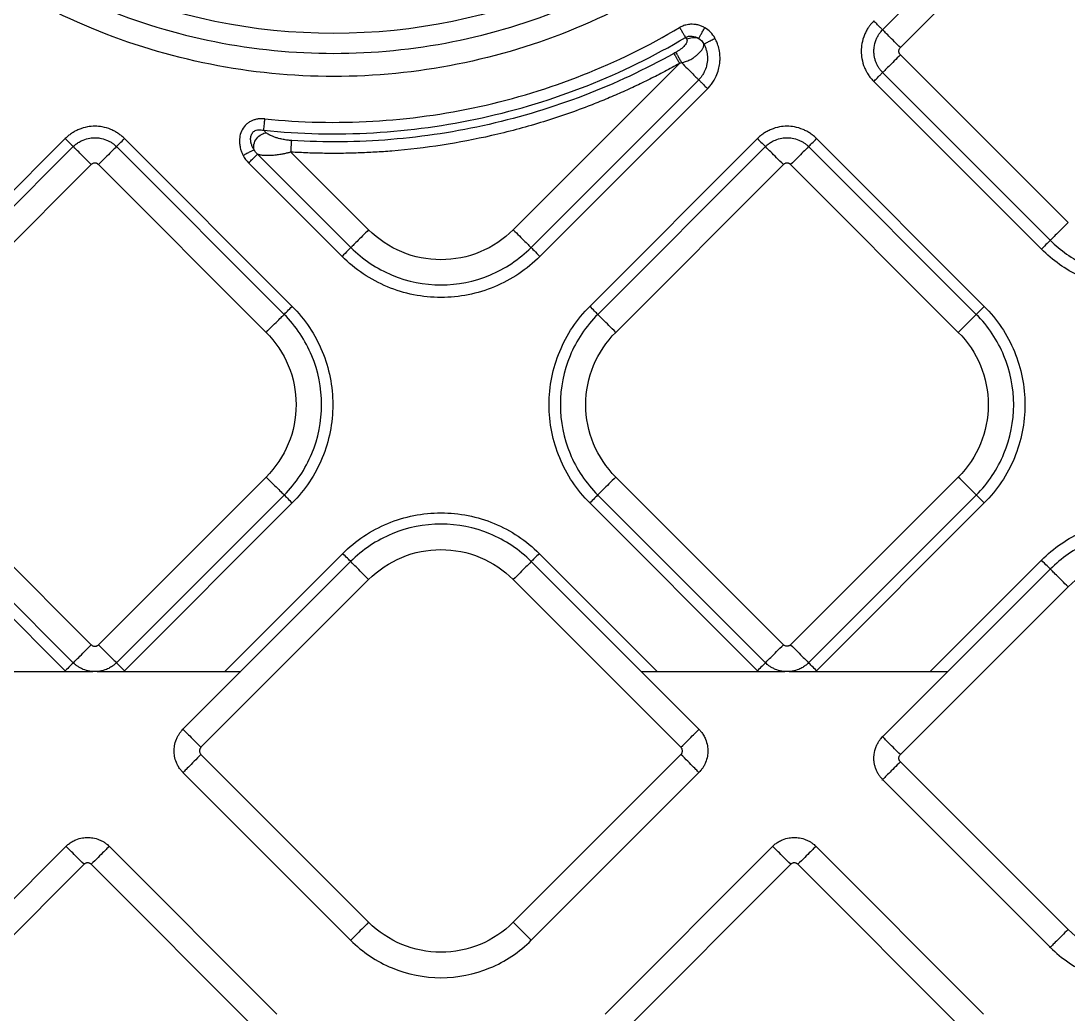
# Model space of a CAD drawing. Extents: x 525 to 609, y 649 to 778.
# Drawn here: x 570.957 to 575.071, y 695.347 to 699.248 of the extents above; entities that cross this region are included whole.
import ezdxf

# ---------------------------------------------------------------- set-up
doc = ezdxf.new("R2010")
doc.units = 0
doc.header["$MEASUREMENT"] = 0
doc.layers.add('1', color=4, linetype='Continuous')

# ---------------------------------------------------------------- blocks, each defined once
blk = doc.blocks.new('JETSETTER')
at = {"layer": '1', "color": 3, "linetype": 'Continuous', "lineweight": 25}
for p, q in [((49.8741, 30.7473), (49.2153, 30.0885)), ((49.285, 30.0187), (49.9438, 30.6776)), ((48.4172, 29.9564), (47.7639, 29.3031)), ((49.9438, 29.3316), (49.285, 29.9905)), ((49.2153, 29.9207), (49.8741, 29.2619)), ((47.8337, 29.2334), (48.4925, 29.8922)), ((49.1804, 29.8859), (49.8393, 29.227)), ((47.8685, 29.1985), (48.5274, 29.8574)), ((46.0039, 29.6612), (45.3452, 29.0024)), ((46.0353, 29.63), (45.3765, 28.9711)), ((46.8638, 28.9711), (46.205, 29.63)), ((46.8951, 29.0024), (46.2364, 29.6612)), ((48.7234, 29.6611), (48.0647, 29.0024)), ((48.7548, 29.6299), (48.096, 28.9711)), ((49.5833, 28.9711), (48.9245, 29.6299)), ((49.6146, 29.0024), (48.9559, 29.6611)), ((46.7591, 29.6004), (47.1261, 29.2334)), ((47.1958, 29.3031), (46.8907, 29.6082)), ((45.4472, 28.9004), (46.106, 29.5593)), ((46.1343, 29.5593), (46.7931, 28.9004)), ((46.7242, 29.5655), (47.0912, 29.1985)), ((48.1667, 28.9004), (48.8255, 29.5592)), ((48.8538, 29.5592), (49.5126, 28.9004)), ((46.106, 27.6735), (45.4472, 28.3323)), ((46.7931, 28.3323), (46.1343, 27.6735)), ((48.8255, 27.6734), (48.1667, 28.3323)), ((49.5126, 28.3323), (48.8538, 27.6734)), ((45.3452, 28.2303), (46.0039, 27.5716)), ((45.3765, 28.2616), (46.0353, 27.6028)), ((46.205, 27.6028), (46.8638, 28.2616)), ((46.2364, 27.5716), (46.8951, 28.2303)), ((48.0647, 28.2303), (48.7234, 27.5715)), ((48.096, 28.2616), (48.7548, 27.6027)), ((48.9245, 27.6027), (49.5833, 28.2616)), ((48.9559, 27.5715), (49.6146, 28.2303)), ((47.0938, 28.0316), (46.6309, 27.5687)), ((48.3289, 27.5687), (47.866, 28.0316)), ((47.1251, 28.0003), (46.4663, 27.3414)), ((48.4935, 27.3414), (47.8347, 28.0003)), ((49.8392, 28.0057), (49.4023, 27.5687)), ((49.8741, 27.9708), (49.2153, 27.312)), ((46.537, 27.2707), (47.1958, 27.9296)), ((47.764, 27.9296), (48.4228, 27.2707)), ((49.285, 27.2422), (49.9438, 27.9011)), ((45.4894, 27.5687), (46.1115, 27.5687)), ((46.1288, 27.5687), (46.6939, 27.5687)), ((48.2659, 27.5687), (48.8306, 27.5687)), ((48.8487, 27.5687), (49.4685, 27.5687)), ((49.2153, 27.312), (49.213, 27.3142)), ((47.1958, 26.5836), (46.537, 27.2425)), ((48.4228, 27.2425), (47.764, 26.5836)), ((49.9438, 26.5551), (49.285, 27.214)), ((46.4663, 27.1718), (47.1251, 26.5129)), ((47.8347, 26.5129), (48.4935, 27.1718)), ((49.213, 27.142), (49.2153, 27.1442)), ((49.2153, 27.1442), (49.8741, 26.4854)), ((46.0068, 26.8819), (45.348, 26.2231)), ((46.8353, 26.2231), (46.1765, 26.8819)), ((48.7833, 26.882), (48.1245, 26.2231)), ((49.6118, 26.2231), (48.953, 26.882)), ((45.4187, 26.1524), (46.0775, 26.8112)), ((46.1058, 26.8112), (46.7646, 26.1524)), ((48.1952, 26.1524), (48.854, 26.8113)), ((48.8823, 26.8113), (49.5411, 26.1524)), ((49.8719, 26.4832), (49.8741, 26.4854))]:
    blk.add_line(p, q, dxfattribs=at)
blk.add_circle((47.0588, 32.3917), 2.3173, dxfattribs=at)
for points, knots in [([(44.5726, 32.3917), (44.5726, 32.2289), (44.5886, 32.0662), (44.6521, 31.747), (44.6995, 31.5906), (44.8241, 31.2899), (44.9012, 31.1457), (45.082, 30.8751), (45.1857, 30.7487), (45.4158, 30.5186), (45.5422, 30.4148), (45.8128, 30.234), (45.957, 30.1569), (46.2577, 30.0324), (46.4142, 29.9849), (46.7334, 29.9214), (46.8961, 29.9054), (47.2215, 29.9054), (47.3842, 29.9214), (47.7034, 29.9849), (47.8599, 30.0324), (48.1606, 30.1569), (48.3048, 30.234), (48.5754, 30.4148), (48.7018, 30.5186), (48.9319, 30.7487), (49.0356, 30.8751), (49.2164, 31.1457), (49.2935, 31.2899), (49.4181, 31.5906), (49.4655, 31.747), (49.529, 32.0662), (49.545, 32.2289), (49.545, 32.5544), (49.529, 32.7171), (49.4655, 33.0363), (49.4181, 33.1928), (49.2935, 33.4934), (49.2164, 33.6376), (49.0356, 33.9082), (48.9319, 34.0346), (48.7018, 34.2648), (48.5754, 34.3685), (48.3048, 34.5493), (48.1606, 34.6264), (47.8599, 34.7509), (47.7034, 34.7984), (47.3842, 34.8619), (47.2215, 34.8779), (46.8961, 34.8779), (46.7334, 34.8619), (46.4142, 34.7984), (46.2577, 34.7509), (45.957, 34.6264), (45.8128, 34.5493), (45.5422, 34.3685), (45.4158, 34.2648), (45.1857, 34.0346), (45.082, 33.9082), (44.9012, 33.6376), (44.8241, 33.4934), (44.6995, 33.1928), (44.6521, 33.0363), (44.5886, 32.7171), (44.5726, 32.5544), (44.5726, 32.3917)], [0, 0, 0, 0, 0.03125, 0.03125, 0.0625, 0.0625, 0.09375, 0.09375, 0.125, 0.125, 0.15625, 0.15625, 0.1875, 0.1875, 0.21875, 0.21875, 0.25, 0.25, 0.28125, 0.28125, 0.3125, 0.3125, 0.34375, 0.34375, 0.375, 0.375, 0.40625, 0.40625, 0.4375, 0.4375, 0.46875, 0.46875, 0.5, 0.5, 0.53125, 0.53125, 0.5625, 0.5625, 0.59375, 0.59375, 0.625, 0.625, 0.65625, 0.65625, 0.6875, 0.6875, 0.71875, 0.71875, 0.75, 0.75, 0.78125, 0.78125, 0.8125, 0.8125, 0.84375, 0.84375, 0.875, 0.875, 0.90625, 0.90625, 0.9375, 0.9375, 0.96875, 0.96875, 1, 1, 1, 1]), ([(49.4544, 32.3917), (49.4544, 32.2349), (49.439, 32.0781), (49.3778, 31.7705), (49.3321, 31.6198), (49.2121, 31.33), (49.1378, 31.1911), (48.9636, 30.9304), (48.8636, 30.8086), (48.6419, 30.5868), (48.5201, 30.4869), (48.2594, 30.3127), (48.1204, 30.2384), (47.8307, 30.1184), (47.6799, 30.0727), (47.3724, 30.0115), (47.2156, 29.996), (46.902, 29.996), (46.7452, 30.0115), (46.4377, 30.0727), (46.2869, 30.1184), (45.9972, 30.2384), (45.8582, 30.3127), (45.5975, 30.4869), (45.4757, 30.5868), (45.254, 30.8086), (45.154, 30.9304), (44.9798, 31.1911), (44.9055, 31.33), (44.7855, 31.6198), (44.7398, 31.7705), (44.6786, 32.0781), (44.6632, 32.2349), (44.6632, 32.5484), (44.6786, 32.7052), (44.7398, 33.0128), (44.7855, 33.1636), (44.9055, 33.4533), (44.9798, 33.5922), (45.154, 33.853), (45.254, 33.9747), (45.4757, 34.1965), (45.5975, 34.2964), (45.8582, 34.4706), (45.9972, 34.5449), (46.2869, 34.6649), (46.4377, 34.7106), (46.7452, 34.7718), (46.902, 34.7873), (47.2156, 34.7873), (47.3724, 34.7718), (47.6799, 34.7106), (47.8307, 34.6649), (48.1204, 34.5449), (48.2594, 34.4706), (48.5201, 34.2964), (48.6419, 34.1965), (48.8636, 33.9747), (48.9636, 33.853), (49.1378, 33.5922), (49.2121, 33.4533), (49.3321, 33.1636), (49.3778, 33.0128), (49.439, 32.7052), (49.4544, 32.5484), (49.4544, 32.3917)], [0, 0, 0, 0, 0.03125, 0.03125, 0.0625, 0.0625, 0.09375, 0.09375, 0.125, 0.125, 0.15625, 0.15625, 0.1875, 0.1875, 0.21875, 0.21875, 0.25, 0.25, 0.28125, 0.28125, 0.3125, 0.3125, 0.34375, 0.34375, 0.375, 0.375, 0.40625, 0.40625, 0.4375, 0.4375, 0.46875, 0.46875, 0.5, 0.5, 0.53125, 0.53125, 0.5625, 0.5625, 0.59375, 0.59375, 0.625, 0.625, 0.65625, 0.65625, 0.6875, 0.6875, 0.71875, 0.71875, 0.75, 0.75, 0.78125, 0.78125, 0.8125, 0.8125, 0.84375, 0.84375, 0.875, 0.875, 0.90625, 0.90625, 0.9375, 0.9375, 0.96875, 0.96875, 1, 1, 1, 1]), ([(49.1804, 30.1233), (49.1786, 30.1214), (49.1751, 30.1178), (49.1703, 30.1123), (49.1662, 30.1072), (49.1627, 30.1024), (49.1574, 30.0948), (49.1509, 30.0839), (49.141, 30.0631), (49.1332, 30.0366), (49.1304, 30.0049), (49.1332, 29.973), (49.141, 29.9459), (49.1514, 29.9243), (49.1603, 29.9098), (49.1699, 29.897), (49.177, 29.8895), (49.1804, 29.8859)], [0, 0, 0, 0, 0.0301187, 0.0576138, 0.0825645, 0.1050318, 0.1250626, 0.1877264, 0.249903, 0.3863425, 0.4995697, 0.6102648, 0.7492652, 0.8180641, 0.8827174, 0.9433396, 1, 1, 1, 1]), ([(49.2153, 30.0885), (49.2147, 30.0891), (49.2134, 30.0904), (49.2093, 30.0944), (49.2065, 30.0972), (49.2, 30.1038), (49.1961, 30.1076), (49.1883, 30.1155), (49.1842, 30.1195), (49.1804, 30.1233)], [0, 0, 0, 0, 0.25, 0.25, 0.5, 0.5, 0.75, 0.75, 1, 1, 1, 1]), ([(46.7883, 29.7389), (46.9289, 29.7245), (47.0708, 29.7214), (47.3531, 29.7377), (47.4937, 29.757), (47.7699, 29.8178), (47.9056, 29.8592), (48.1687, 29.963), (48.2962, 30.0254), (48.4178, 30.0974)], [0, 0, 0, 0, 0.25, 0.25, 0.5, 0.5, 0.75, 0.75, 1, 1, 1, 1]), ([(48.5165, 30.0967), (48.5151, 30.0974), (48.5119, 30.0992), (48.5065, 30.1017), (48.5, 30.1044), (48.4908, 30.1073), (48.4797, 30.1096), (48.4663, 30.1106), (48.4537, 30.1099), (48.4427, 30.1078), (48.4338, 30.105), (48.4258, 30.1019), (48.4206, 30.099), (48.4178, 30.0974)], [0, 0, 0, 0, 0.047507, 0.105142, 0.172854, 0.250588, 0.3862, 0.500311, 0.640379, 0.750051, 0.8264, 0.909559, 1, 1, 1, 1]), ([(48.4178, 30.0974), (48.4201, 30.0936), (48.4225, 30.0896), (48.4271, 30.0817), (48.4294, 30.0779), (48.4336, 30.0708), (48.4355, 30.0676), (48.4387, 30.0623), (48.44, 30.0601), (48.4409, 30.0585)], [0, 0, 0, 0, 0.25, 0.25, 0.5, 0.5, 0.75, 0.75, 1, 1, 1, 1]), ([(48.4925, 30.0544), (48.4932, 30.0555), (48.4942, 30.0573), (48.4971, 30.0625), (48.4991, 30.0659), (48.5035, 30.0738), (48.5061, 30.0783), (48.5113, 30.0875), (48.514, 30.0922), (48.5165, 30.0967)], [0, 0, 0, 0, 0.25, 0.25, 0.5, 0.5, 0.75, 0.75, 1, 1, 1, 1]), ([(49.2153, 29.9207), (49.2137, 29.9224), (49.2105, 29.9257), (49.2062, 29.9309), (49.2021, 29.9364), (49.1985, 29.942), (49.1951, 29.9478), (49.1921, 29.9537), (49.1895, 29.9598), (49.1873, 29.966), (49.1853, 29.9723), (49.1838, 29.9787), (49.1825, 29.9851), (49.1817, 29.9916), (49.1811, 29.9981), (49.1809, 30.0073), (49.1819, 30.0249), (49.187, 30.0448), (49.1955, 30.0625), (49.2021, 30.0731), (49.2087, 30.0816), (49.2132, 30.0863), (49.2153, 30.0885)], [0, 0, 0, 0, 0.037061, 0.073752, 0.110133, 0.146255, 0.182165, 0.217903, 0.253501, 0.28899, 0.324395, 0.359734, 0.395027, 0.430286, 0.465526, 0.500756, 0.578063, 0.749905, 0.82681, 0.894198, 0.951995, 1, 1, 1, 1]), ([(49.285, 30.0187), (49.2776, 30.0261), (49.2697, 30.0341), (49.2542, 30.0496), (49.2466, 30.0572), (49.2333, 30.0705), (49.2276, 30.0761), (49.2193, 30.0845), (49.2166, 30.0872), (49.2153, 30.0885)], [0, 0, 0, 0, 0.25, 0.25, 0.5, 0.5, 0.75, 0.75, 1, 1, 1, 1]), ([(46.7837, 29.6938), (46.9267, 29.6792), (47.071, 29.676), (47.3582, 29.6926), (47.5011, 29.7123), (47.782, 29.7741), (47.92, 29.8162), (48.1876, 29.9217), (48.3172, 29.9852), (48.4409, 30.0585)], [0, 0, 0, 0, 0.25, 0.25, 0.5, 0.5, 0.75, 0.75, 1, 1, 1, 1]), ([(48.4455, 30.0512), (48.4457, 30.0507), (48.4464, 30.0492), (48.4469, 30.0465), (48.4466, 30.0433), (48.4455, 30.0395), (48.4431, 30.0341), (48.4362, 30.0245), (48.4249, 30.0143), (48.4136, 30.0067), (48.407, 30.0027), (48.4036, 30.0007), (48.4021, 29.9999)], [0, 0, 0, 0, 0.041438, 0.125903, 0.196139, 0.251266, 0.355052, 0.501401, 0.750034, 0.874804, 0.945535, 1, 1, 1, 1]), ([(48.4455, 30.0512), (48.4519, 30.055), (48.4598, 30.0578), (48.4765, 30.0592), (48.4852, 30.0578), (48.4925, 30.0544)], [0, 0, 0, 0, 0.5, 0.5, 1, 1, 1, 1]), ([(48.5131, 30.0323), (48.5139, 30.0327), (48.5155, 30.0336), (48.5205, 30.0363), (48.524, 30.0382), (48.5322, 30.0426), (48.5369, 30.0451), (48.5467, 30.0504), (48.5517, 30.0531), (48.5565, 30.0557)], [0, 0, 0, 0, 0.25, 0.25, 0.5, 0.5, 0.75, 0.75, 1, 1, 1, 1]), ([(48.5274, 29.8574), (48.5291, 29.8591), (48.5326, 29.8627), (48.5378, 29.8687), (48.5432, 29.8755), (48.5485, 29.8831), (48.5538, 29.8915), (48.5614, 29.9055), (48.5695, 29.9254), (48.5749, 29.9493), (48.5772, 29.9759), (48.5754, 30.002), (48.5692, 30.0268), (48.5627, 30.0436), (48.5582, 30.0523), (48.5565, 30.0557)], [0, 0, 0, 0, 0.033864, 0.070868, 0.110991, 0.154225, 0.200569, 0.250034, 0.376644, 0.499809, 0.590985, 0.749499, 0.863016, 0.946704, 1, 1, 1, 1]), ([(48.3951, 29.996), (48.2815, 29.9326), (48.1634, 29.8773), (47.9205, 29.784), (47.7957, 29.7461), (47.542, 29.6882), (47.4131, 29.6683), (47.1537, 29.647), (47.0233, 29.6456), (46.8935, 29.6534)], [0, 0, 0, 0, 0.25, 0.25, 0.5, 0.5, 0.75, 0.75, 1, 1, 1, 1]), ([(48.3951, 29.996), (48.3961, 29.9943), (48.3973, 29.9921), (48.4003, 29.9867), (48.4021, 29.9834), (48.4061, 29.9763), (48.4083, 29.9723), (48.4128, 29.9644), (48.415, 29.9603), (48.4172, 29.9564)], [0, 0, 0, 0, 0.25, 0.25, 0.5, 0.5, 0.75, 0.75, 1, 1, 1, 1]), ([(48.4021, 29.9999), (48.4032, 29.9982), (48.4045, 29.996), (48.4078, 29.9903), (48.4098, 29.9869), (48.4141, 29.9795), (48.4164, 29.9754), (48.4212, 29.9671), (48.4236, 29.9629), (48.4259, 29.9588)], [0, 0, 0, 0, 0.25, 0.25, 0.5, 0.5, 0.75, 0.75, 1, 1, 1, 1]), ([(48.4259, 29.9588), (48.4275, 29.9594), (48.4311, 29.9605), (48.4372, 29.9626), (48.4452, 29.9654), (48.4534, 29.9687), (48.4618, 29.9728), (48.4701, 29.9777), (48.4797, 29.9843), (48.4903, 29.9931), (48.5005, 30.0033), (48.5069, 30.012), (48.5104, 30.0185), (48.5122, 30.0231), (48.5133, 30.0279), (48.5132, 30.0308), (48.5131, 30.0323)], [0, 0, 0, 0, 0.032505, 0.074122, 0.125449, 0.198454, 0.249611, 0.314235, 0.396964, 0.498093, 0.621682, 0.747511, 0.801685, 0.861255, 0.926992, 1, 1, 1, 1]), ([(48.5131, 30.0323), (48.5141, 30.0302), (48.5163, 30.0261), (48.519, 30.0196), (48.5213, 30.0131), (48.5233, 30.0064), (48.5248, 29.9997), (48.5259, 29.9929), (48.5267, 29.9861), (48.527, 29.9793), (48.527, 29.9725), (48.5266, 29.9656), (48.5255, 29.9568), (48.5226, 29.9422), (48.5164, 29.9257), (48.5078, 29.9107), (48.5003, 29.9005), (48.495, 29.8948), (48.4925, 29.8922)], [0, 0, 0, 0, 0.046418, 0.092515, 0.138352, 0.18398, 0.229444, 0.274779, 0.320018, 0.365185, 0.410304, 0.455393, 0.500468, 0.587093, 0.74995, 0.845682, 0.929055, 1, 1, 1, 1]), ([(49.285, 29.9905), (49.2844, 29.9911), (49.2832, 29.9924), (49.2817, 29.9947), (49.2806, 29.997), (49.2798, 29.9995), (49.2793, 30.002), (49.2791, 30.0046), (49.2793, 30.0081), (49.2804, 30.012), (49.2825, 30.0159), (49.2842, 30.0179), (49.285, 30.0187)], [0, 0, 0, 0, 0.085725, 0.169852, 0.252984, 0.335556, 0.417871, 0.500139, 0.582173, 0.749994, 0.886723, 1, 1, 1, 1]), ([(48.4172, 29.9564), (48.4075, 29.951), (48.3882, 29.9404), (48.3591, 29.9248), (48.3297, 29.9095), (48.3002, 29.8946), (48.2705, 29.8801), (48.2407, 29.8659), (48.2107, 29.8521), (48.1805, 29.8386), (48.1502, 29.8255), (48.1197, 29.8127), (48.089, 29.8003), (48.0069, 29.7683), (47.8713, 29.7216), (47.6794, 29.6707), (47.4845, 29.6334), (47.3311, 29.6153), (47.2211, 29.6076), (47.1551, 29.6045), (47.089, 29.603), (47.0229, 29.6031), (46.9568, 29.6047), (46.9128, 29.607), (46.8907, 29.6082)], [0, 0, 0, 0, 0.020861, 0.041708, 0.062544, 0.08337, 0.104192, 0.12501, 0.145828, 0.16665, 0.187478, 0.208315, 0.229163, 0.250027, 0.375008, 0.500002, 0.624983, 0.749978, 0.791685, 0.833347, 0.874985, 0.916625, 0.958289, 1, 1, 1, 1]), ([(48.4259, 29.9588), (48.4332, 29.9516), (48.4408, 29.9439), (48.4557, 29.929), (48.463, 29.9218), (48.4755, 29.9092), (48.4808, 29.9039), (48.4887, 29.896), (48.4912, 29.8935), (48.4925, 29.8922)], [0, 0, 0, 0, 0.25, 0.25, 0.5, 0.5, 0.75, 0.75, 1, 1, 1, 1]), ([(49.285, 29.9905), (49.2767, 29.9822), (49.2685, 29.9739), (49.2529, 29.9584), (49.2457, 29.9511), (49.2331, 29.9385), (49.2277, 29.9331), (49.2195, 29.9249), (49.2167, 29.9221), (49.2153, 29.9207)], [0, 0, 0, 0, 0.25, 0.25, 0.5, 0.5, 0.75, 0.75, 1, 1, 1, 1]), ([(49.1804, 29.8859), (49.1842, 29.8897), (49.1883, 29.8937), (49.1961, 29.9016), (49.2, 29.9054), (49.2065, 29.912), (49.2093, 29.9148), (49.2134, 29.9188), (49.2147, 29.9201), (49.2153, 29.9207)], [0, 0, 0, 0, 0.25, 0.25, 0.5, 0.5, 0.75, 0.75, 1, 1, 1, 1]), ([(48.4925, 29.8922), (48.4931, 29.8916), (48.4944, 29.8903), (48.4985, 29.8862), (48.5012, 29.8835), (48.5078, 29.8769), (48.5116, 29.8731), (48.5195, 29.8652), (48.5236, 29.8612), (48.5274, 29.8574)], [0, 0, 0, 0, 0.25, 0.25, 0.5, 0.5, 0.75, 0.75, 1, 1, 1, 1]), ([(46.2364, 29.6612), (46.2345, 29.663), (46.2308, 29.6667), (46.2249, 29.6719), (46.2186, 29.6768), (46.2121, 29.6815), (46.2052, 29.6859), (46.1981, 29.69), (46.1907, 29.6938), (46.1748, 29.7009), (46.1513, 29.7078), (46.12, 29.7106), (46.0889, 29.7078), (46.0626, 29.7), (46.042, 29.6902), (46.028, 29.6816), (46.0152, 29.672), (46.0076, 29.6647), (46.0039, 29.6612)], [0, 0, 0, 0, 0.030283, 0.060815, 0.091621, 0.122727, 0.154155, 0.18593, 0.218076, 0.250613, 0.387935, 0.50022, 0.613211, 0.749546, 0.814895, 0.878303, 0.939947, 1, 1, 1, 1]), ([(46.7883, 29.7389), (46.786, 29.7391), (46.7817, 29.7395), (46.7759, 29.7395), (46.7711, 29.7394), (46.7673, 29.7391), (46.7644, 29.7388), (46.7581, 29.738), (46.7489, 29.736), (46.7366, 29.7314), (46.7252, 29.7253), (46.7114, 29.7145), (46.6977, 29.6969), (46.6889, 29.6718), (46.6875, 29.649), (46.6898, 29.6315), (46.693, 29.6186), (46.697, 29.6068), (46.7008, 29.5988), (46.7026, 29.595)], [0, 0, 0, 0, 0.032838, 0.060388, 0.083097, 0.101304, 0.115254, 0.125125, 0.191028, 0.249832, 0.312141, 0.374471, 0.49905, 0.623969, 0.749032, 0.822418, 0.874374, 0.938905, 1, 1, 1, 1]), ([(46.7837, 29.6938), (46.7838, 29.6957), (46.7841, 29.6982), (46.7847, 29.7044), (46.7851, 29.7081), (46.7859, 29.7162), (46.7864, 29.7207), (46.7873, 29.7298), (46.7878, 29.7344), (46.7883, 29.7389)], [0, 0, 0, 0, 0.25, 0.25, 0.5, 0.5, 0.75, 0.75, 1, 1, 1, 1]), ([(48.9559, 29.6611), (48.954, 29.663), (48.9503, 29.6666), (48.9443, 29.6718), (48.9381, 29.6768), (48.9316, 29.6815), (48.9247, 29.6859), (48.9176, 29.69), (48.9102, 29.6937), (48.8943, 29.7009), (48.8708, 29.7078), (48.8395, 29.7106), (48.8083, 29.7078), (48.7821, 29.7), (48.7615, 29.6901), (48.7475, 29.6815), (48.7347, 29.672), (48.7271, 29.6647), (48.7234, 29.6611)], [0, 0, 0, 0, 0.0302831, 0.0608153, 0.0916215, 0.1227265, 0.154155, 0.1859305, 0.218076, 0.2506132, 0.3879351, 0.5002204, 0.6132112, 0.7495461, 0.8148948, 0.8783034, 0.9399468, 1, 1, 1, 1]), ([(46.0353, 29.63), (46.0369, 29.6315), (46.0401, 29.6346), (46.0455, 29.6392), (46.0516, 29.6437), (46.0585, 29.6481), (46.0661, 29.6522), (46.0796, 29.6583), (46.0978, 29.6634), (46.1201, 29.6653), (46.1425, 29.6634), (46.1621, 29.6579), (46.178, 29.6504), (46.1885, 29.6439), (46.1975, 29.6371), (46.2026, 29.6323), (46.205, 29.63)], [0, 0, 0, 0, 0.034707, 0.072248, 0.112595, 0.155737, 0.201682, 0.250449, 0.393045, 0.50003, 0.606972, 0.74961, 0.821642, 0.887377, 0.946846, 1, 1, 1, 1]), ([(46.7458, 29.6171), (46.7447, 29.619), (46.7425, 29.6226), (46.7397, 29.6281), (46.7374, 29.6335), (46.7355, 29.6387), (46.7339, 29.6443), (46.7326, 29.6508), (46.7316, 29.6605), (46.7325, 29.6708), (46.7364, 29.6802), (46.741, 29.6864), (46.747, 29.6912), (46.7546, 29.6946), (46.7672, 29.6969), (46.777, 29.6951), (46.7837, 29.6938)], [0, 0, 0, 0, 0.056181, 0.109314, 0.159504, 0.206861, 0.251498, 0.307498, 0.376341, 0.500061, 0.56303, 0.623932, 0.684729, 0.749056, 0.828522, 1, 1, 1, 1]), ([(46.7458, 29.6171), (46.7439, 29.6232), (46.7433, 29.6307), (46.7467, 29.6467), (46.7506, 29.655), (46.7614, 29.6689), (46.7681, 29.6744), (46.7814, 29.6817), (46.7878, 29.6836), (46.7934, 29.6843)], [0, 0, 0, 0, 0.25, 0.25, 0.5, 0.5, 0.75, 0.75, 1, 1, 1, 1]), ([(46.8935, 29.6534), (46.8915, 29.6536), (46.8873, 29.6539), (46.8805, 29.6546), (46.8724, 29.6556), (46.8608, 29.6576), (46.8484, 29.6603), (46.835, 29.664), (46.8232, 29.6679), (46.8139, 29.6718), (46.8067, 29.6753), (46.8014, 29.6782), (46.7967, 29.6814), (46.7944, 29.6835), (46.7934, 29.6843)], [0, 0, 0, 0, 0.047609, 0.104991, 0.172529, 0.250424, 0.403556, 0.500015, 0.624282, 0.749808, 0.797647, 0.874834, 0.946805, 1, 1, 1, 1]), ([(48.7548, 29.6299), (48.7564, 29.6314), (48.7596, 29.6346), (48.765, 29.6391), (48.7711, 29.6436), (48.778, 29.648), (48.7856, 29.6522), (48.7991, 29.6583), (48.8173, 29.6634), (48.8396, 29.6652), (48.862, 29.6634), (48.8816, 29.6579), (48.8975, 29.6504), (48.908, 29.6439), (48.9169, 29.6371), (48.9221, 29.6322), (48.9245, 29.6299)], [0, 0, 0, 0, 0.034707, 0.072248, 0.112595, 0.155737, 0.201682, 0.250449, 0.393045, 0.50003, 0.606972, 0.74961, 0.821642, 0.887377, 0.946846, 1, 1, 1, 1]), ([(46.0039, 29.6612), (46.01, 29.6551), (46.0166, 29.6485), (46.0279, 29.6373), (46.0325, 29.6328), (46.0353, 29.63)], [0, 0, 0, 0, 0.5, 0.5, 1, 1, 1, 1]), ([(46.106, 29.5593), (46.0969, 29.5684), (46.0877, 29.5776), (46.0708, 29.5945), (46.063, 29.6023), (46.0499, 29.6154), (46.0447, 29.6206), (46.0374, 29.6278), (46.0355, 29.6298), (46.0353, 29.63)], [0, 0, 0, 0, 0.25, 0.25, 0.5, 0.5, 0.75, 0.75, 1, 1, 1, 1]), ([(46.205, 29.63), (46.2048, 29.6298), (46.2029, 29.6278), (46.1956, 29.6206), (46.1904, 29.6154), (46.1773, 29.6023), (46.1695, 29.5945), (46.1526, 29.5776), (46.1434, 29.5684), (46.1343, 29.5593)], [0, 0, 0, 0, 0.25, 0.25, 0.5, 0.5, 0.75, 0.75, 1, 1, 1, 1]), ([(46.205, 29.63), (46.2078, 29.6328), (46.2124, 29.6373), (46.2237, 29.6485), (46.2303, 29.6551), (46.2364, 29.6612)], [0, 0, 0, 0, 0.5, 0.5, 1, 1, 1, 1]), ([(46.8907, 29.6082), (46.891, 29.6127), (46.8913, 29.6173), (46.8918, 29.6265), (46.8921, 29.6309), (46.8926, 29.6391), (46.8928, 29.6428), (46.8932, 29.649), (46.8933, 29.6516), (46.8935, 29.6534)], [0, 0, 0, 0, 0.25, 0.25, 0.5, 0.5, 0.75, 0.75, 1, 1, 1, 1]), ([(48.7234, 29.6611), (48.7295, 29.655), (48.7361, 29.6485), (48.7474, 29.6373), (48.752, 29.6328), (48.7548, 29.6299)], [0, 0, 0, 0, 0.5, 0.5, 1, 1, 1, 1]), ([(48.8255, 29.5592), (48.8163, 29.5684), (48.8072, 29.5775), (48.7903, 29.5945), (48.7825, 29.6023), (48.7694, 29.6153), (48.7641, 29.6206), (48.7569, 29.6278), (48.755, 29.6298), (48.7548, 29.6299)], [0, 0, 0, 0, 0.25, 0.25, 0.5, 0.5, 0.75, 0.75, 1, 1, 1, 1]), ([(48.9245, 29.6299), (48.9243, 29.6298), (48.9224, 29.6278), (48.9151, 29.6206), (48.9099, 29.6153), (48.8968, 29.6023), (48.889, 29.5945), (48.8721, 29.5775), (48.8629, 29.5684), (48.8538, 29.5592)], [0, 0, 0, 0, 0.25, 0.25, 0.5, 0.5, 0.75, 0.75, 1, 1, 1, 1]), ([(48.9245, 29.6299), (48.9273, 29.6328), (48.9319, 29.6373), (48.9432, 29.6485), (48.9498, 29.655), (48.9559, 29.6611)], [0, 0, 0, 0, 0.5, 0.5, 1, 1, 1, 1]), ([(46.7458, 29.6171), (46.7447, 29.6165), (46.7428, 29.6156), (46.7375, 29.6129), (46.7341, 29.6111), (46.726, 29.607), (46.7214, 29.6046), (46.712, 29.5998), (46.7072, 29.5973), (46.7026, 29.595)], [0, 0, 0, 0, 0.25, 0.25, 0.5, 0.5, 0.75, 0.75, 1, 1, 1, 1]), ([(46.7242, 29.5655), (46.728, 29.5693), (46.7321, 29.5734), (46.7399, 29.5813), (46.7438, 29.5851), (46.7503, 29.5917), (46.7531, 29.5944), (46.7572, 29.5985), (46.7585, 29.5998), (46.7591, 29.6004)], [0, 0, 0, 0, 0.25, 0.25, 0.5, 0.5, 0.75, 0.75, 1, 1, 1, 1]), ([(46.8907, 29.6082), (46.8888, 29.6077), (46.8848, 29.6066), (46.8786, 29.605), (46.8721, 29.6035), (46.8653, 29.602), (46.8582, 29.6006), (46.8504, 29.5991), (46.8415, 29.5977), (46.832, 29.5964), (46.8225, 29.5954), (46.8101, 29.5945), (46.7961, 29.5942), (46.7834, 29.5948), (46.7746, 29.596), (46.7684, 29.5972), (46.7632, 29.5986), (46.7604, 29.5998), (46.7591, 29.6004)], [0, 0, 0, 0, 0.036581, 0.075208, 0.115889, 0.158629, 0.203434, 0.250308, 0.30737, 0.375198, 0.43777, 0.500379, 0.63563, 0.750041, 0.81808, 0.882385, 0.943005, 1, 1, 1, 1]), ([(46.1343, 29.5593), (46.1336, 29.5599), (46.1324, 29.561), (46.1302, 29.5625), (46.1274, 29.5638), (46.1241, 29.5649), (46.1202, 29.5652), (46.1162, 29.5649), (46.1125, 29.5637), (46.1089, 29.5619), (46.107, 29.5601), (46.106, 29.5593)], [0, 0, 0, 0, 0.083478, 0.166388, 0.250171, 0.374789, 0.500105, 0.62472, 0.750039, 0.874841, 1, 1, 1, 1]), ([(48.8538, 29.5592), (48.8531, 29.5598), (48.8519, 29.561), (48.8497, 29.5625), (48.8469, 29.5638), (48.8436, 29.5648), (48.8396, 29.5652), (48.8357, 29.5648), (48.832, 29.5637), (48.8284, 29.5619), (48.8265, 29.5601), (48.8255, 29.5592)], [0, 0, 0, 0, 0.083478, 0.166388, 0.250171, 0.374789, 0.500105, 0.62472, 0.750039, 0.874841, 1, 1, 1, 1]), ([(47.1958, 29.3031), (47.1875, 29.2948), (47.1793, 29.2866), (47.1637, 29.2711), (47.1565, 29.2638), (47.1439, 29.2512), (47.1385, 29.2458), (47.1303, 29.2376), (47.1275, 29.2348), (47.1261, 29.2334)], [0, 0, 0, 0, 0.25, 0.25, 0.5, 0.5, 0.75, 0.75, 1, 1, 1, 1]), ([(47.7639, 29.3031), (47.7268, 29.2659), (47.6822, 29.2362), (47.585, 29.1959), (47.5325, 29.1855), (47.4273, 29.1855), (47.3747, 29.1959), (47.2776, 29.2362), (47.233, 29.2659), (47.1958, 29.3031)], [0, 0, 0, 0, 0.25, 0.25, 0.5, 0.5, 0.75, 0.75, 1, 1, 1, 1]), ([(47.7639, 29.3031), (47.7722, 29.2948), (47.7805, 29.2866), (47.796, 29.2711), (47.8033, 29.2638), (47.8159, 29.2512), (47.8213, 29.2458), (47.8295, 29.2376), (47.8323, 29.2348), (47.8337, 29.2334)], [0, 0, 0, 0, 0.25, 0.25, 0.5, 0.5, 0.75, 0.75, 1, 1, 1, 1]), ([(49.9438, 29.3316), (49.9356, 29.3234), (49.9273, 29.3151), (49.9118, 29.2996), (49.9045, 29.2923), (49.8919, 29.2797), (49.8865, 29.2743), (49.8783, 29.2661), (49.8755, 29.2633), (49.8741, 29.2619)], [0, 0, 0, 0, 0.25, 0.25, 0.5, 0.5, 0.75, 0.75, 1, 1, 1, 1]), ([(49.8741, 29.2619), (49.8727, 29.2605), (49.8684, 29.2562), (49.8558, 29.2436), (49.8475, 29.2353), (49.8393, 29.227)], [0, 0, 0, 0, 0.5, 0.5, 1, 1, 1, 1]), ([(49.8741, 29.2619), (49.9138, 29.2222), (49.9602, 29.1893), (50.0612, 29.1406), (50.1158, 29.1249), (50.1716, 29.1185)], [0, 0, 0, 0, 0.5, 0.5, 1, 1, 1, 1]), ([(47.1261, 29.2334), (47.1247, 29.232), (47.1204, 29.2277), (47.1077, 29.215), (47.0995, 29.2068), (47.0912, 29.1985)], [0, 0, 0, 0, 0.5, 0.5, 1, 1, 1, 1]), ([(47.1261, 29.2334), (47.1724, 29.1871), (47.2279, 29.15), (47.3489, 29.0999), (47.4144, 29.0869), (47.5454, 29.0869), (47.6108, 29.0999), (47.7319, 29.15), (47.7874, 29.1871), (47.8337, 29.2334)], [0, 0, 0, 0, 0.25, 0.25, 0.5, 0.5, 0.75, 0.75, 1, 1, 1, 1]), ([(47.8337, 29.2334), (47.835, 29.232), (47.8394, 29.2277), (47.852, 29.215), (47.8603, 29.2068), (47.8685, 29.1985)], [0, 0, 0, 0, 0.5, 0.5, 1, 1, 1, 1]), ([(50.1661, 29.0696), (50.1049, 29.0765), (50.0448, 29.0938), (49.9338, 29.1473), (49.8828, 29.1835), (49.8393, 29.227)], [0, 0, 0, 0, 0.5, 0.5, 1, 1, 1, 1]), ([(47.8685, 29.1985), (47.8177, 29.1477), (47.7567, 29.1069), (47.6237, 29.0519), (47.5518, 29.0376), (47.4079, 29.0376), (47.336, 29.0519), (47.2031, 29.1069), (47.1421, 29.1477), (47.0912, 29.1985)], [0, 0, 0, 0, 0.25, 0.25, 0.5, 0.5, 0.75, 0.75, 1, 1, 1, 1]), ([(46.7931, 28.9004), (46.8023, 28.9096), (46.8114, 28.9187), (46.8284, 28.9357), (46.8362, 28.9435), (46.8492, 28.9565), (46.8545, 28.9618), (46.8617, 28.969), (46.8637, 28.971), (46.8638, 28.9711)], [0, 0, 0, 0, 0.25, 0.25, 0.5, 0.5, 0.75, 0.75, 1, 1, 1, 1]), ([(46.8638, 28.9711), (46.8668, 28.9741), (46.8714, 28.9787), (46.8823, 28.9896), (46.8887, 28.996), (46.8951, 29.0024)], [0, 0, 0, 0, 0.5, 0.5, 1, 1, 1, 1]), ([(46.8638, 28.2616), (46.9103, 28.308), (46.9475, 28.3637), (46.9977, 28.485), (47.0108, 28.5507), (47.0108, 28.682), (46.9977, 28.7477), (46.9475, 28.869), (46.9103, 28.9247), (46.8638, 28.9711)], [0, 0, 0, 0, 0.25, 0.25, 0.5, 0.5, 0.75, 0.75, 1, 1, 1, 1]), ([(46.8951, 29.0024), (46.9457, 28.9519), (46.9861, 28.8913), (47.0408, 28.7593), (47.055, 28.6878), (47.055, 28.5449), (47.0408, 28.4735), (46.9861, 28.3414), (46.9457, 28.2808), (46.8951, 28.2303)], [0, 0, 0, 0, 0.25, 0.25, 0.5, 0.5, 0.75, 0.75, 1, 1, 1, 1]), ([(48.0647, 28.2303), (48.0141, 28.2808), (47.9737, 28.3414), (47.919, 28.4734), (47.9048, 28.5449), (47.9048, 28.6878), (47.919, 28.7592), (47.9737, 28.8913), (48.0141, 28.9519), (48.0647, 29.0024)], [0, 0, 0, 0, 0.25, 0.25, 0.5, 0.5, 0.75, 0.75, 1, 1, 1, 1]), ([(48.096, 28.9711), (48.0495, 28.9247), (48.0123, 28.869), (47.9621, 28.7477), (47.949, 28.682), (47.949, 28.5507), (47.9621, 28.485), (48.0123, 28.3637), (48.0495, 28.308), (48.096, 28.2616)], [0, 0, 0, 0, 0.25, 0.25, 0.5, 0.5, 0.75, 0.75, 1, 1, 1, 1]), ([(48.096, 28.9711), (48.093, 28.9741), (48.0884, 28.9786), (48.0775, 28.9896), (48.0711, 28.996), (48.0647, 29.0024)], [0, 0, 0, 0, 0.5, 0.5, 1, 1, 1, 1]), ([(48.1667, 28.9004), (48.1575, 28.9096), (48.1484, 28.9187), (48.1314, 28.9356), (48.1236, 28.9434), (48.1106, 28.9565), (48.1053, 28.9618), (48.0981, 28.969), (48.0961, 28.9709), (48.096, 28.9711)], [0, 0, 0, 0, 0.25, 0.25, 0.5, 0.5, 0.75, 0.75, 1, 1, 1, 1]), ([(49.5126, 28.9004), (49.5218, 28.9096), (49.5309, 28.9187), (49.5479, 28.9356), (49.5556, 28.9434), (49.5687, 28.9565), (49.574, 28.9618), (49.5812, 28.969), (49.5832, 28.9709), (49.5833, 28.9711)], [0, 0, 0, 0, 0.25, 0.25, 0.5, 0.5, 0.75, 0.75, 1, 1, 1, 1]), ([(49.5833, 28.9711), (49.5863, 28.9741), (49.5908, 28.9786), (49.6018, 28.9896), (49.6082, 28.996), (49.6146, 29.0024)], [0, 0, 0, 0, 0.5, 0.5, 1, 1, 1, 1]), ([(49.5833, 28.2616), (49.6298, 28.308), (49.6669, 28.3637), (49.7172, 28.485), (49.7303, 28.5507), (49.7303, 28.682), (49.7172, 28.7477), (49.6669, 28.869), (49.6298, 28.9247), (49.5833, 28.9711)], [0, 0, 0, 0, 0.25, 0.25, 0.5, 0.5, 0.75, 0.75, 1, 1, 1, 1]), ([(49.6146, 29.0024), (49.6651, 28.9519), (49.7056, 28.8913), (49.7603, 28.7592), (49.7745, 28.6878), (49.7745, 28.5449), (49.7603, 28.4734), (49.7056, 28.3414), (49.6651, 28.2808), (49.6146, 28.2303)], [0, 0, 0, 0, 0.25, 0.25, 0.5, 0.5, 0.75, 0.75, 1, 1, 1, 1]), ([(46.7931, 28.9004), (46.8303, 28.8632), (46.8601, 28.8187), (46.9003, 28.7215), (46.9108, 28.669), (46.9108, 28.5638), (46.9003, 28.5112), (46.8601, 28.414), (46.8303, 28.3695), (46.7931, 28.3323)], [0, 0, 0, 0, 0.25, 0.25, 0.5, 0.5, 0.75, 0.75, 1, 1, 1, 1]), ([(48.1667, 28.3323), (48.1295, 28.3695), (48.0997, 28.414), (48.0595, 28.5112), (48.049, 28.5637), (48.049, 28.6689), (48.0595, 28.7215), (48.0997, 28.8187), (48.1295, 28.8632), (48.1667, 28.9004)], [0, 0, 0, 0, 0.25, 0.25, 0.5, 0.5, 0.75, 0.75, 1, 1, 1, 1]), ([(49.5126, 28.9004), (49.5498, 28.8632), (49.5796, 28.8187), (49.6198, 28.7215), (49.6303, 28.6689), (49.6303, 28.5637), (49.6198, 28.5112), (49.5796, 28.414), (49.5498, 28.3695), (49.5126, 28.3323)], [0, 0, 0, 0, 0.25, 0.25, 0.5, 0.5, 0.75, 0.75, 1, 1, 1, 1]), ([(46.7931, 28.3323), (46.8023, 28.3231), (46.8114, 28.314), (46.8284, 28.2971), (46.8362, 28.2893), (46.8492, 28.2762), (46.8545, 28.2709), (46.8617, 28.2637), (46.8637, 28.2618), (46.8638, 28.2616)], [0, 0, 0, 0, 0.25, 0.25, 0.5, 0.5, 0.75, 0.75, 1, 1, 1, 1]), ([(48.1667, 28.3323), (48.1575, 28.3231), (48.1484, 28.314), (48.1314, 28.297), (48.1236, 28.2892), (48.1106, 28.2762), (48.1053, 28.2709), (48.0981, 28.2637), (48.0961, 28.2617), (48.096, 28.2616)], [0, 0, 0, 0, 0.25, 0.25, 0.5, 0.5, 0.75, 0.75, 1, 1, 1, 1]), ([(49.5833, 28.2616), (49.5832, 28.2617), (49.5812, 28.2637), (49.574, 28.2709), (49.5687, 28.2762), (49.5556, 28.2892), (49.5479, 28.297), (49.5309, 28.314), (49.5218, 28.3231), (49.5126, 28.3323)], [0, 0, 0, 0, 0.25, 0.25, 0.5, 0.5, 0.75, 0.75, 1, 1, 1, 1]), ([(46.8638, 28.2616), (46.8668, 28.2586), (46.8714, 28.2541), (46.8823, 28.2431), (46.8887, 28.2367), (46.8951, 28.2303)], [0, 0, 0, 0, 0.5, 0.5, 1, 1, 1, 1]), ([(48.096, 28.2616), (48.093, 28.2586), (48.0884, 28.254), (48.0775, 28.2431), (48.0711, 28.2367), (48.0647, 28.2303)], [0, 0, 0, 0, 0.5, 0.5, 1, 1, 1, 1]), ([(49.6146, 28.2303), (49.6082, 28.2367), (49.6018, 28.2431), (49.5908, 28.254), (49.5863, 28.2586), (49.5833, 28.2616)], [0, 0, 0, 0, 0.5, 0.5, 1, 1, 1, 1]), ([(47.0938, 28.0316), (47.1444, 28.0821), (47.2049, 28.1226), (47.337, 28.1773), (47.4084, 28.1915), (47.5514, 28.1915), (47.6228, 28.1773), (47.7549, 28.1226), (47.8154, 28.0821), (47.866, 28.0316)], [0, 0, 0, 0, 0.25, 0.25, 0.5, 0.5, 0.75, 0.75, 1, 1, 1, 1]), ([(47.8347, 28.0003), (47.7882, 28.0467), (47.7326, 28.0839), (47.6112, 28.1342), (47.5456, 28.1472), (47.4142, 28.1472), (47.3486, 28.1342), (47.2272, 28.0839), (47.1716, 28.0467), (47.1251, 28.0003)], [0, 0, 0, 0, 0.25, 0.25, 0.5, 0.5, 0.75, 0.75, 1, 1, 1, 1]), ([(49.8392, 28.0057), (49.8866, 28.0531), (49.9428, 28.0917), (50.0652, 28.1463), (50.1315, 28.1623), (50.1984, 28.1658)], [0, 0, 0, 0, 0.5, 0.5, 1, 1, 1, 1]), ([(50.2011, 28.1166), (50.1402, 28.1134), (50.0799, 28.0988), (49.9684, 28.0491), (49.9172, 28.0139), (49.8741, 27.9708)], [0, 0, 0, 0, 0.5, 0.5, 1, 1, 1, 1]), ([(47.1251, 28.0003), (47.1222, 28.0033), (47.1176, 28.0078), (47.1066, 28.0188), (47.1003, 28.0252), (47.0938, 28.0316)], [0, 0, 0, 0, 0.5, 0.5, 1, 1, 1, 1]), ([(47.1958, 27.9296), (47.233, 27.9668), (47.2776, 27.9965), (47.3748, 28.0368), (47.4273, 28.0472), (47.5325, 28.0472), (47.5851, 28.0368), (47.6822, 27.9965), (47.7268, 27.9668), (47.764, 27.9296)], [0, 0, 0, 0, 0.25, 0.25, 0.5, 0.5, 0.75, 0.75, 1, 1, 1, 1]), ([(47.866, 28.0316), (47.8596, 28.0252), (47.8532, 28.0188), (47.8422, 28.0078), (47.8377, 28.0033), (47.8347, 28.0003)], [0, 0, 0, 0, 0.5, 0.5, 1, 1, 1, 1]), ([(49.9438, 27.9011), (49.981, 27.9383), (50.0256, 27.968), (50.1227, 28.0083), (50.1753, 28.0187), (50.2805, 28.0187), (50.333, 28.0083), (50.4302, 27.968), (50.4748, 27.9383), (50.5119, 27.9011)], [0, 0, 0, 0, 0.25, 0.25, 0.5, 0.5, 0.75, 0.75, 1, 1, 1, 1]), ([(47.1958, 27.9296), (47.1867, 27.9387), (47.1775, 27.9479), (47.1606, 27.9648), (47.1528, 27.9726), (47.1398, 27.9857), (47.1345, 27.9909), (47.1273, 27.9982), (47.1253, 28.0001), (47.1251, 28.0003)], [0, 0, 0, 0, 0.25, 0.25, 0.5, 0.5, 0.75, 0.75, 1, 1, 1, 1]), ([(47.8347, 28.0003), (47.8345, 28.0001), (47.8326, 27.9982), (47.8253, 27.9909), (47.8201, 27.9857), (47.807, 27.9726), (47.7992, 27.9648), (47.7823, 27.9479), (47.7731, 27.9387), (47.764, 27.9296)], [0, 0, 0, 0, 0.25, 0.25, 0.5, 0.5, 0.75, 0.75, 1, 1, 1, 1]), ([(49.8741, 27.9708), (49.8727, 27.9722), (49.8684, 27.9765), (49.8557, 27.9891), (49.8475, 27.9974), (49.8392, 28.0057)], [0, 0, 0, 0, 0.5, 0.5, 1, 1, 1, 1]), ([(49.9438, 27.9011), (49.9355, 27.9093), (49.9273, 27.9176), (49.9117, 27.9331), (49.9045, 27.9404), (49.8919, 27.953), (49.8865, 27.9584), (49.8783, 27.9666), (49.8755, 27.9694), (49.8741, 27.9708)], [0, 0, 0, 0, 0.25, 0.25, 0.5, 0.5, 0.75, 0.75, 1, 1, 1, 1]), ([(46.0353, 27.6028), (46.0355, 27.6029), (46.0374, 27.6049), (46.0447, 27.6121), (46.0499, 27.6174), (46.063, 27.6304), (46.0708, 27.6382), (46.0877, 27.6552), (46.0969, 27.6643), (46.106, 27.6735)], [0, 0, 0, 0, 0.25, 0.25, 0.5, 0.5, 0.75, 0.75, 1, 1, 1, 1]), ([(46.106, 27.6735), (46.1067, 27.6729), (46.1079, 27.6717), (46.1101, 27.6702), (46.1129, 27.6689), (46.1162, 27.6679), (46.1201, 27.6675), (46.1241, 27.6679), (46.1278, 27.669), (46.1314, 27.6708), (46.1333, 27.6726), (46.1343, 27.6735)], [0, 0, 0, 0, 0.083478, 0.166388, 0.250171, 0.374789, 0.500105, 0.62472, 0.750039, 0.874841, 1, 1, 1, 1]), ([(46.1343, 27.6735), (46.1434, 27.6643), (46.1526, 27.6552), (46.1695, 27.6382), (46.1773, 27.6304), (46.1904, 27.6174), (46.1956, 27.6121), (46.2029, 27.6049), (46.2048, 27.6029), (46.205, 27.6028)], [0, 0, 0, 0, 0.25, 0.25, 0.5, 0.5, 0.75, 0.75, 1, 1, 1, 1]), ([(48.7548, 27.6027), (48.755, 27.6029), (48.7569, 27.6049), (48.7641, 27.6121), (48.7694, 27.6173), (48.7825, 27.6304), (48.7903, 27.6382), (48.8072, 27.6551), (48.8163, 27.6643), (48.8255, 27.6734)], [0, 0, 0, 0, 0.25, 0.25, 0.5, 0.5, 0.75, 0.75, 1, 1, 1, 1]), ([(48.8538, 27.6734), (48.8531, 27.6728), (48.8518, 27.6716), (48.8496, 27.6702), (48.8472, 27.669), (48.8448, 27.6682), (48.8422, 27.6677), (48.8396, 27.6675), (48.8362, 27.6677), (48.8322, 27.6688), (48.8283, 27.6709), (48.8264, 27.6726), (48.8255, 27.6734)], [0, 0, 0, 0, 0.085725, 0.169852, 0.252984, 0.335556, 0.417871, 0.500139, 0.582173, 0.749994, 0.886723, 1, 1, 1, 1]), ([(48.8538, 27.6734), (48.8629, 27.6643), (48.8721, 27.6551), (48.889, 27.6382), (48.8968, 27.6304), (48.9099, 27.6173), (48.9151, 27.6121), (48.9224, 27.6049), (48.9243, 27.6029), (48.9245, 27.6027)], [0, 0, 0, 0, 0.25, 0.25, 0.5, 0.5, 0.75, 0.75, 1, 1, 1, 1]), ([(46.0353, 27.6028), (46.0325, 27.5999), (46.0279, 27.5954), (46.0166, 27.5842), (46.01, 27.5776), (46.0039, 27.5716)], [0, 0, 0, 0, 0.5, 0.5, 1, 1, 1, 1]), ([(46.205, 27.6028), (46.2034, 27.6013), (46.2002, 27.5981), (46.1948, 27.5936), (46.1887, 27.5891), (46.1818, 27.5847), (46.1742, 27.5805), (46.1607, 27.5744), (46.1425, 27.5693), (46.1202, 27.5675), (46.0978, 27.5693), (46.0782, 27.5748), (46.0623, 27.5823), (46.0518, 27.5888), (46.0428, 27.5956), (46.0377, 27.6005), (46.0353, 27.6028)], [0, 0, 0, 0, 0.034707, 0.072248, 0.112595, 0.155737, 0.201682, 0.250449, 0.393045, 0.50003, 0.606972, 0.74961, 0.821643, 0.887377, 0.946846, 1, 1, 1, 1]), ([(46.2364, 27.5716), (46.2303, 27.5776), (46.2237, 27.5842), (46.2124, 27.5954), (46.2078, 27.5999), (46.205, 27.6028)], [0, 0, 0, 0, 0.5, 0.5, 1, 1, 1, 1]), ([(48.7548, 27.6027), (48.752, 27.5999), (48.7474, 27.5954), (48.7361, 27.5842), (48.7295, 27.5776), (48.7234, 27.5715)], [0, 0, 0, 0, 0.5, 0.5, 1, 1, 1, 1]), ([(48.9245, 27.6027), (48.9229, 27.6012), (48.9197, 27.5981), (48.9142, 27.5935), (48.9082, 27.589), (48.9013, 27.5846), (48.8937, 27.5805), (48.8802, 27.5744), (48.862, 27.5693), (48.8396, 27.5674), (48.8173, 27.5693), (48.7977, 27.5748), (48.7818, 27.5823), (48.7713, 27.5888), (48.7623, 27.5956), (48.7572, 27.6004), (48.7548, 27.6027)], [0, 0, 0, 0, 0.034707, 0.072248, 0.112595, 0.155737, 0.201682, 0.250449, 0.393045, 0.50003, 0.606972, 0.74961, 0.821643, 0.887377, 0.946846, 1, 1, 1, 1]), ([(48.9559, 27.5715), (48.9498, 27.5776), (48.9432, 27.5842), (48.9319, 27.5954), (48.9273, 27.5999), (48.9245, 27.6027)], [0, 0, 0, 0, 0.5, 0.5, 1, 1, 1, 1]), ([(46.4663, 27.1718), (46.4648, 27.1733), (46.4616, 27.1766), (46.4571, 27.182), (46.4526, 27.1881), (46.4482, 27.1949), (46.4441, 27.2025), (46.438, 27.2161), (46.4328, 27.2342), (46.431, 27.2566), (46.4328, 27.279), (46.4383, 27.2985), (46.4459, 27.3145), (46.4524, 27.325), (46.4591, 27.3339), (46.464, 27.339), (46.4663, 27.3414)], [0, 0, 0, 0, 0.0347068, 0.0722476, 0.1125946, 0.1557374, 0.2016822, 0.2504495, 0.3930454, 0.5000297, 0.6069717, 0.74961, 0.8216425, 0.8873771, 0.9468461, 1, 1, 1, 1]), ([(46.4663, 27.3414), (46.4665, 27.3413), (46.4684, 27.3393), (46.4757, 27.3321), (46.4809, 27.3268), (46.494, 27.3138), (46.5018, 27.306), (46.5187, 27.289), (46.5279, 27.2799), (46.537, 27.2707)], [0, 0, 0, 0, 0.25, 0.25, 0.5, 0.5, 0.75, 0.75, 1, 1, 1, 1]), ([(48.4228, 27.2707), (48.432, 27.2799), (48.4411, 27.289), (48.4581, 27.306), (48.4658, 27.3138), (48.4789, 27.3268), (48.4842, 27.3321), (48.4914, 27.3393), (48.4934, 27.3413), (48.4935, 27.3414)], [0, 0, 0, 0, 0.25, 0.25, 0.5, 0.5, 0.75, 0.75, 1, 1, 1, 1]), ([(48.4935, 27.3414), (48.495, 27.3399), (48.4982, 27.3366), (48.5027, 27.3312), (48.5072, 27.3251), (48.5116, 27.3183), (48.5157, 27.3107), (48.5219, 27.2971), (48.527, 27.279), (48.5288, 27.2566), (48.527, 27.2342), (48.5215, 27.2147), (48.5139, 27.1988), (48.5074, 27.1882), (48.5007, 27.1793), (48.4958, 27.1742), (48.4935, 27.1718)], [0, 0, 0, 0, 0.034707, 0.072248, 0.112595, 0.155737, 0.201682, 0.250449, 0.393045, 0.50003, 0.606972, 0.74961, 0.821643, 0.887377, 0.946846, 1, 1, 1, 1]), ([(49.2153, 27.1442), (49.2137, 27.1459), (49.2105, 27.1492), (49.2061, 27.1544), (49.2021, 27.1599), (49.1984, 27.1655), (49.1951, 27.1713), (49.1921, 27.1772), (49.1895, 27.1833), (49.1872, 27.1895), (49.1853, 27.1958), (49.1837, 27.2022), (49.1825, 27.2086), (49.1816, 27.2151), (49.1811, 27.2216), (49.1809, 27.2308), (49.1819, 27.2484), (49.187, 27.2682), (49.1954, 27.2859), (49.2021, 27.2966), (49.2087, 27.3051), (49.2132, 27.3098), (49.2153, 27.312)], [0, 0, 0, 0, 0.037061, 0.073752, 0.110133, 0.146255, 0.182165, 0.217903, 0.253501, 0.28899, 0.324395, 0.359734, 0.395027, 0.430286, 0.465526, 0.500756, 0.578063, 0.749905, 0.82681, 0.894199, 0.951996, 1, 1, 1, 1]), ([(49.285, 27.2422), (49.2776, 27.2496), (49.2697, 27.2575), (49.2541, 27.2731), (49.2465, 27.2807), (49.2332, 27.294), (49.2276, 27.2996), (49.2193, 27.308), (49.2166, 27.3107), (49.2153, 27.312)], [0, 0, 0, 0, 0.25, 0.25, 0.5, 0.5, 0.75, 0.75, 1, 1, 1, 1]), ([(46.537, 27.2425), (46.5279, 27.2333), (46.5187, 27.2242), (46.5018, 27.2072), (46.494, 27.1994), (46.4809, 27.1864), (46.4757, 27.1811), (46.4684, 27.1739), (46.4665, 27.1719), (46.4663, 27.1718)], [0, 0, 0, 0, 0.25, 0.25, 0.5, 0.5, 0.75, 0.75, 1, 1, 1, 1]), ([(46.537, 27.2707), (46.5364, 27.2701), (46.5352, 27.2688), (46.5338, 27.2666), (46.5324, 27.2639), (46.5314, 27.2605), (46.531, 27.2566), (46.5314, 27.2527), (46.5326, 27.2489), (46.5344, 27.2454), (46.5361, 27.2434), (46.537, 27.2425)], [0, 0, 0, 0, 0.083478, 0.166388, 0.250171, 0.374789, 0.500105, 0.62472, 0.750039, 0.874841, 1, 1, 1, 1]), ([(48.4228, 27.2425), (48.4234, 27.2431), (48.4246, 27.2444), (48.426, 27.2466), (48.4274, 27.2493), (48.4284, 27.2527), (48.4288, 27.2566), (48.4284, 27.2605), (48.4273, 27.2643), (48.4254, 27.2678), (48.4237, 27.2698), (48.4228, 27.2707)], [0, 0, 0, 0, 0.083478, 0.166388, 0.250171, 0.374789, 0.500105, 0.62472, 0.750039, 0.874841, 1, 1, 1, 1]), ([(48.4935, 27.1718), (48.4934, 27.1719), (48.4914, 27.1739), (48.4842, 27.1811), (48.4789, 27.1864), (48.4658, 27.1994), (48.4581, 27.2072), (48.4411, 27.2242), (48.432, 27.2333), (48.4228, 27.2425)], [0, 0, 0, 0, 0.25, 0.25, 0.5, 0.5, 0.75, 0.75, 1, 1, 1, 1]), ([(49.285, 27.214), (49.2844, 27.2146), (49.2832, 27.2159), (49.2817, 27.2181), (49.2806, 27.2205), (49.2798, 27.223), (49.2793, 27.2255), (49.2791, 27.2281), (49.2793, 27.2316), (49.2804, 27.2355), (49.2824, 27.2394), (49.2842, 27.2414), (49.285, 27.2422)], [0, 0, 0, 0, 0.085725, 0.169852, 0.252984, 0.335556, 0.417871, 0.500139, 0.582173, 0.749994, 0.886723, 1, 1, 1, 1]), ([(49.285, 27.214), (49.2767, 27.2057), (49.2684, 27.1974), (49.2529, 27.1819), (49.2457, 27.1746), (49.233, 27.162), (49.2277, 27.1566), (49.2195, 27.1484), (49.2166, 27.1456), (49.2153, 27.1442)], [0, 0, 0, 0, 0.25, 0.25, 0.5, 0.5, 0.75, 0.75, 1, 1, 1, 1]), ([(46.0068, 26.8819), (46.0084, 26.8834), (46.0116, 26.8866), (46.017, 26.8911), (46.0231, 26.8956), (46.03, 26.9), (46.0376, 26.9042), (46.0511, 26.9103), (46.0693, 26.9154), (46.0916, 26.9172), (46.114, 26.9154), (46.1336, 26.9099), (46.1495, 26.9024), (46.16, 26.8959), (46.1689, 26.8891), (46.1741, 26.8842), (46.1765, 26.8819)], [0, 0, 0, 0, 0.034707, 0.072248, 0.112595, 0.155737, 0.201682, 0.250449, 0.393045, 0.50003, 0.606972, 0.74961, 0.821643, 0.887377, 0.946846, 1, 1, 1, 1]), ([(48.7833, 26.882), (48.7849, 26.8835), (48.7881, 26.8866), (48.7935, 26.8912), (48.7996, 26.8957), (48.8065, 26.9001), (48.8141, 26.9042), (48.8276, 26.9103), (48.8458, 26.9154), (48.8681, 26.9173), (48.8905, 26.9154), (48.9101, 26.9099), (48.926, 26.9024), (48.9365, 26.8959), (48.9455, 26.8891), (48.9506, 26.8843), (48.953, 26.882)], [0, 0, 0, 0, 0.0347068, 0.0722476, 0.1125946, 0.1557375, 0.2016822, 0.2504495, 0.3930453, 0.5000297, 0.6069718, 0.74961, 0.8216425, 0.887377, 0.9468461, 1, 1, 1, 1]), ([(46.0775, 26.8112), (46.0683, 26.8204), (46.0592, 26.8295), (46.0423, 26.8465), (46.0345, 26.8543), (46.0214, 26.8673), (46.0161, 26.8726), (46.0089, 26.8798), (46.007, 26.8818), (46.0068, 26.8819)], [0, 0, 0, 0, 0.25, 0.25, 0.5, 0.5, 0.75, 0.75, 1, 1, 1, 1]), ([(46.1765, 26.8819), (46.1763, 26.8818), (46.1744, 26.8798), (46.1671, 26.8726), (46.1619, 26.8673), (46.1488, 26.8543), (46.141, 26.8465), (46.1241, 26.8295), (46.1149, 26.8204), (46.1058, 26.8112)], [0, 0, 0, 0, 0.25, 0.25, 0.5, 0.5, 0.75, 0.75, 1, 1, 1, 1]), ([(48.854, 26.8113), (48.8449, 26.8204), (48.8357, 26.8296), (48.8188, 26.8465), (48.811, 26.8543), (48.7979, 26.8674), (48.7927, 26.8726), (48.7854, 26.8798), (48.7835, 26.8818), (48.7833, 26.882)], [0, 0, 0, 0, 0.25, 0.25, 0.5, 0.5, 0.75, 0.75, 1, 1, 1, 1]), ([(48.953, 26.882), (48.9528, 26.8818), (48.9509, 26.8798), (48.9436, 26.8726), (48.9384, 26.8674), (48.9253, 26.8543), (48.9175, 26.8465), (48.9006, 26.8296), (48.8914, 26.8204), (48.8823, 26.8113)], [0, 0, 0, 0, 0.25, 0.25, 0.5, 0.5, 0.75, 0.75, 1, 1, 1, 1]), ([(46.1058, 26.8112), (46.1051, 26.8118), (46.1039, 26.813), (46.1017, 26.8145), (46.0989, 26.8158), (46.0956, 26.8168), (46.0916, 26.8172), (46.0877, 26.8168), (46.084, 26.8157), (46.0804, 26.8139), (46.0785, 26.8121), (46.0775, 26.8112)], [0, 0, 0, 0, 0.083478, 0.166388, 0.250171, 0.374789, 0.500105, 0.62472, 0.750039, 0.874841, 1, 1, 1, 1]), ([(48.8823, 26.8113), (48.8816, 26.8119), (48.8804, 26.813), (48.8782, 26.8145), (48.8754, 26.8158), (48.8721, 26.8169), (48.8682, 26.8172), (48.8642, 26.8169), (48.8605, 26.8157), (48.8569, 26.8139), (48.855, 26.8121), (48.854, 26.8113)], [0, 0, 0, 0, 0.083478, 0.166388, 0.250171, 0.374789, 0.500105, 0.62472, 0.750039, 0.874841, 1, 1, 1, 1]), ([(47.1958, 26.5836), (47.1867, 26.5745), (47.1775, 26.5653), (47.1606, 26.5484), (47.1528, 26.5406), (47.1398, 26.5275), (47.1345, 26.5223), (47.1273, 26.515), (47.1253, 26.5131), (47.1251, 26.5129)], [0, 0, 0, 0, 0.25, 0.25, 0.5, 0.5, 0.75, 0.75, 1, 1, 1, 1]), ([(47.764, 26.5836), (47.7268, 26.5464), (47.6822, 26.5167), (47.5851, 26.4764), (47.5325, 26.466), (47.4273, 26.466), (47.3748, 26.4764), (47.2776, 26.5167), (47.233, 26.5464), (47.1958, 26.5836)], [0, 0, 0, 0, 0.25, 0.25, 0.5, 0.5, 0.75, 0.75, 1, 1, 1, 1]), ([(47.764, 26.5836), (47.7731, 26.5745), (47.7823, 26.5653), (47.7992, 26.5484), (47.807, 26.5406), (47.8201, 26.5275), (47.8253, 26.5223), (47.8326, 26.515), (47.8345, 26.5131), (47.8347, 26.5129)], [0, 0, 0, 0, 0.25, 0.25, 0.5, 0.5, 0.75, 0.75, 1, 1, 1, 1]), ([(49.9438, 26.5551), (49.9355, 26.5468), (49.9273, 26.5386), (49.9117, 26.5231), (49.9045, 26.5158), (49.8919, 26.5032), (49.8865, 26.4978), (49.8783, 26.4896), (49.8755, 26.4868), (49.8741, 26.4854)], [0, 0, 0, 0, 0.25, 0.25, 0.5, 0.5, 0.75, 0.75, 1, 1, 1, 1]), ([(50.5119, 26.5551), (50.4748, 26.5179), (50.4302, 26.4882), (50.333, 26.4479), (50.2805, 26.4375), (50.1753, 26.4375), (50.1227, 26.4479), (50.0256, 26.4882), (49.981, 26.5179), (49.9438, 26.5551)], [0, 0, 0, 0, 0.25, 0.25, 0.5, 0.5, 0.75, 0.75, 1, 1, 1, 1]), ([(47.1251, 26.5129), (47.1716, 26.4665), (47.2272, 26.4293), (47.3486, 26.379), (47.4142, 26.366), (47.5456, 26.366), (47.6112, 26.379), (47.7326, 26.4293), (47.7882, 26.4665), (47.8347, 26.5129)], [0, 0, 0, 0, 0.25, 0.25, 0.5, 0.5, 0.75, 0.75, 1, 1, 1, 1]), ([(49.8741, 26.4854), (49.9191, 26.4404), (49.9727, 26.4041), (50.0897, 26.3541), (50.1529, 26.3404), (50.2165, 26.339)], [0, 0, 0, 0, 0.5, 0.5, 1, 1, 1, 1])]:
    blk.add_open_spline(points, degree=3, knots=knots, dxfattribs=at)
for points in [[(48.5565, 30.0557), (48.5473, 30.0727), (48.5334, 30.0871), (48.5165, 30.0967)], [(48.4409, 30.0585), (48.4562, 30.0672), (48.4765, 30.0649), (48.4925, 30.0544)], [(48.4409, 30.0585), (48.4426, 30.0561), (48.4441, 30.0537), (48.4455, 30.0512)], [(48.4925, 30.0544), (48.5012, 30.0492), (48.5084, 30.0414), (48.5131, 30.0323)], [(48.4021, 29.9999), (48.3998, 29.9986), (48.3975, 29.9973), (48.3951, 29.996)], [(48.4259, 29.9588), (48.423, 29.958), (48.4201, 29.9572), (48.4172, 29.9564)], [(46.7934, 29.6843), (46.7902, 29.6875), (46.7869, 29.6906), (46.7837, 29.6938)], [(46.7026, 29.595), (46.7083, 29.584), (46.7155, 29.5742), (46.7242, 29.5655)], [(46.7591, 29.6004), (46.7536, 29.6055), (46.7492, 29.6111), (46.7458, 29.6171)]]:
    blk.add_open_spline(points, degree=3, dxfattribs=at)

msp = doc.modelspace()

# ---------------------------------------------------------------- block references
at = {"layer": '1'}
msp.add_blockref('JETSETTER', (525.1273, 669.1243), dxfattribs=at)

doc.saveas('drawing.dxf')
